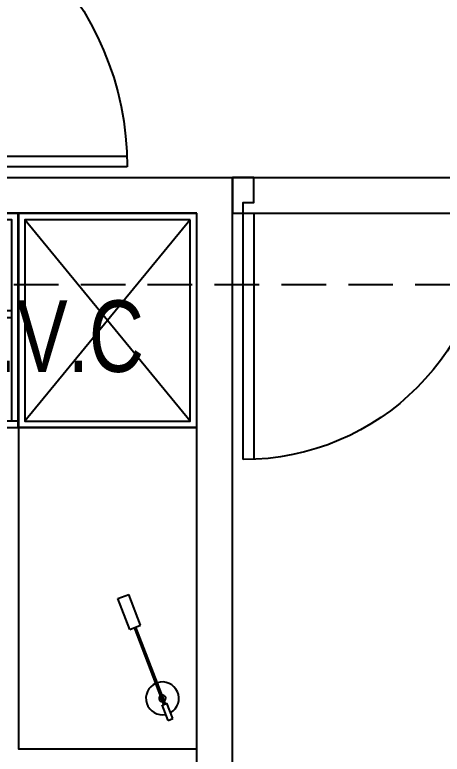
# Model space of a CAD drawing. Header units: millimetres. Extents: x 98197 to 106565, y 53890 to 60222.
# Drawn here: x 104584.4 to 104704.2, y 56474.1 to 56681.1 of the extents above; entities that cross this region are included whole.
import ezdxf

# ---------------------------------------------------------------- set-up
doc = ezdxf.new("R2010")
doc.units = ezdxf.units.MM
doc.header["$LTSCALE"] = 50
doc.header["$MEASUREMENT"] = 0
doc.linetypes.add('HIDDEN', pattern=[0.375, 0.25, -0.125])
doc.layers.get('0').update_dxf_attribs({"color": 8, "linetype": 'CONTINUOUS'})
for name, color, linetype in [('00', 7, 'HIDDEN'), ('36雨排水', 3, 'CONTINUOUS'), ('furniture', 55, 'CONTINUOUS')]:
    doc.layers.add(name, color=color, linetype=linetype)
doc.styles.add('CHINA', font='c2', dxfattribs={"bigfont": 'china'})

# ---------------------------------------------------------------- blocks, each defined once
blk = doc.blocks.new('6546786')
at = {"layer": '36雨排水', "color": 1, "linetype": 'Continuous', "style": 'CHINA', "width": 0.8}
blk.add_text('A.P2"%%CP.V.C', height=20, dxfattribs=at).set_placement((95153.94, 56556.79))
blk = doc.blocks.new('*U41', base_point=(532774.96, 50158.06))
for p, q in [((532768.96, 50203.06), (532780.96, 50203.06)), ((532864.96, 50200.06), (532780.96, 50200.06)), ((532780.96, 50200.06), (532780.96, 50197.06)), ((532780.96, 50197.06), (532864.96, 50197.06)), ((532768.96, 50113.06), (532780.96, 50113.06))]:
    blk.add_line(p, q)
for points in [[(532780.96, 50203.06), (532780.96, 50200.06), (532777.96, 50200.06), (532777.96, 50197.06), (532770.96, 50197.06), (532770.96, 50203.06)], [(532780.96, 50113.06), (532780.96, 50116.06), (532777.96, 50116.06), (532777.96, 50119.06), (532770.96, 50119.06), (532770.96, 50113.06)]]:
    blk.add_lwpolyline(points)
blk.add_arc((532780.96, 50200.06), 84, 270, 360)
blk = doc.blocks.new('*U65', base_point=(71637.47, 1628.82))
for p, q in [((71602.97, 1702.82), (71602.97, 1633.82)), ((71605.97, 1633.82), (71605.97, 1702.82)), ((71599.97, 1623.82), (71599.97, 1633.82)), ((71599.97, 1633.82), (71602.97, 1633.82)), ((71602.97, 1633.82), (71605.97, 1633.82)), ((71605.97, 1633.82), (71674.97, 1633.82)), ((71674.97, 1623.82), (71674.97, 1633.82)), ((71599.97, 1623.82), (71674.97, 1623.82))]:
    blk.add_line(p, q)
for points in [[(71599.97, 1633.82), (71602.97, 1633.82), (71602.97, 1630.82), (71605.97, 1630.82), (71605.97, 1623.82), (71599.97, 1623.82)], [(71674.97, 1633.82), (71671.97, 1633.82), (71671.97, 1630.82), (71668.97, 1630.82), (71668.97, 1623.82), (71674.97, 1623.82)]]:
    blk.add_lwpolyline(points)
blk.add_arc((71602.97, 1633.82), 69, 0, 90)
blk = doc.blocks.new('A$C3FEC6CE6')
at = {"layer": 'furniture'}
for p, q in [((-21.83, 31.02), (-13.22, 34.32)), ((-13.22, 34.32), (-12.07, 31.31)), ((-20.67, 28), (-12.07, 31.31)), ((-42.84, 21.46), (-21.33, 29.73)), ((-42.67, 21.03), (-21.16, 29.3)), ((-21.83, 31.02), (-20.67, 28)), ((-47.3, 20.24), (-43, 21.89)), ((-43.06, 21.87), (-42.46, 20.62)), ((-47.3, 20.24), (-46.81, 18.95)), ((-46.81, 18.95), (-42.46, 20.62))]:
    blk.add_line(p, q, dxfattribs=at)
for radius, start, end in [(4.61, 23.1574, 192.3965), (4.61, 209.6671, 18.139), (0.922, 40.5009, 191.5459), (0.922, 220.5009, 11.5459)]:
    blk.add_arc((-41.15, 21.86), radius, start, end, dxfattribs=at)
blk = doc.blocks.new('A$C62E31E07')
at = {"layer": 'furniture'}
for p, q in [((-41.82, 24.2), (-41.82, 95.6)), ((-39.82, 24.2), (-39.82, 95.6)), ((-62.13, 83.73), (-21.12, 83.73)), ((-61.51, 75.3), (-21.73, 65.1)), ((-62.13, 63.24), (-21.12, 63.24)), ((-61.51, 59.92), (-21.73, 49.72)), ((-62.02, 43.13), (-21.22, 47.37)), ((-62.02, 37.56), (-21.22, 41.8))]:
    blk.add_line(p, q, dxfattribs=at)
for points in [[(-72.62, 52.4), (-72.62, 97.4), (-70.82, 97.4)], [(-70.82, 97.4), (-12.62, 97.4), (-12.62, 22.4), (-70.82, 22.4)], [(-70.82, 97.4), (-70.82, 52.4)], [(-70.82, 95.6), (-14.42, 95.6), (-14.42, 24.2), (-70.82, 24.2)], [(-70.82, 52.4), (-70.82, 22.4), (-72.62, 22.4), (-72.62, 52.4)]]:
    blk.add_lwpolyline(points, dxfattribs=at)

msp = doc.modelspace()

# ---------------------------------------------------------------- linework, layer by layer
for p, q in [((104505.357, 56635.566), (104645.357, 56635.566)), ((104645.357, 56370.566), (104645.357, 56635.566)), ((104505.357, 56625.566), (104635.357, 56625.566)), ((104635.357, 56370.566), (104635.357, 56625.566))]:
    msp.add_line(p, q)
for points in [[(104635.357, 56625.566), (104585.357, 56625.566), (104585.357, 56565.566), (104635.357, 56565.566), (104635.357, 56625.566)], [(104633.557, 56567.366), (104587.157, 56623.766)], [(104633.557, 56623.766), (104587.157, 56567.366)], [(104585.357, 56565.566), (104585.357, 56475.566), (104635.357, 56475.566), (104635.357, 56565.566), (104585.357, 56565.566)]]:
    msp.add_lwpolyline(points)
msp.add_lwpolyline([(104633.557, 56623.766), (104587.157, 56623.766), (104587.157, 56567.366), (104633.557, 56567.366)], close=True)
at = {"layer": '00'}
for p, q in [((104265.357, 56635.566), (104782.857, 56635.566)), ((104265.357, 56605.566), (104782.857, 56605.566))]:
    msp.add_line(p, q, dxfattribs=at)

# ---------------------------------------------------------------- block references
at = {"xscale": -1}
for name, p, rotation in [('*U41', (104525.857, 56680.566), 180), ('*U65', (104682.857, 56630.566), 180), ('A$C62E31E07', (104487.954, 56638.188), 270)]:
    msp.add_blockref(name, p, dxfattribs=dict(at, rotation=rotation))
at = {"rotation": 90.00000000000007}
msp.add_blockref('A$C3FEC6CE6', (104647.6, 56530.852), dxfattribs=at)
at = {"layer": '36雨排水'}
msp.add_blockref('6546786', (9340.125, 24.351), dxfattribs=at)

doc.saveas('drawing.dxf')
